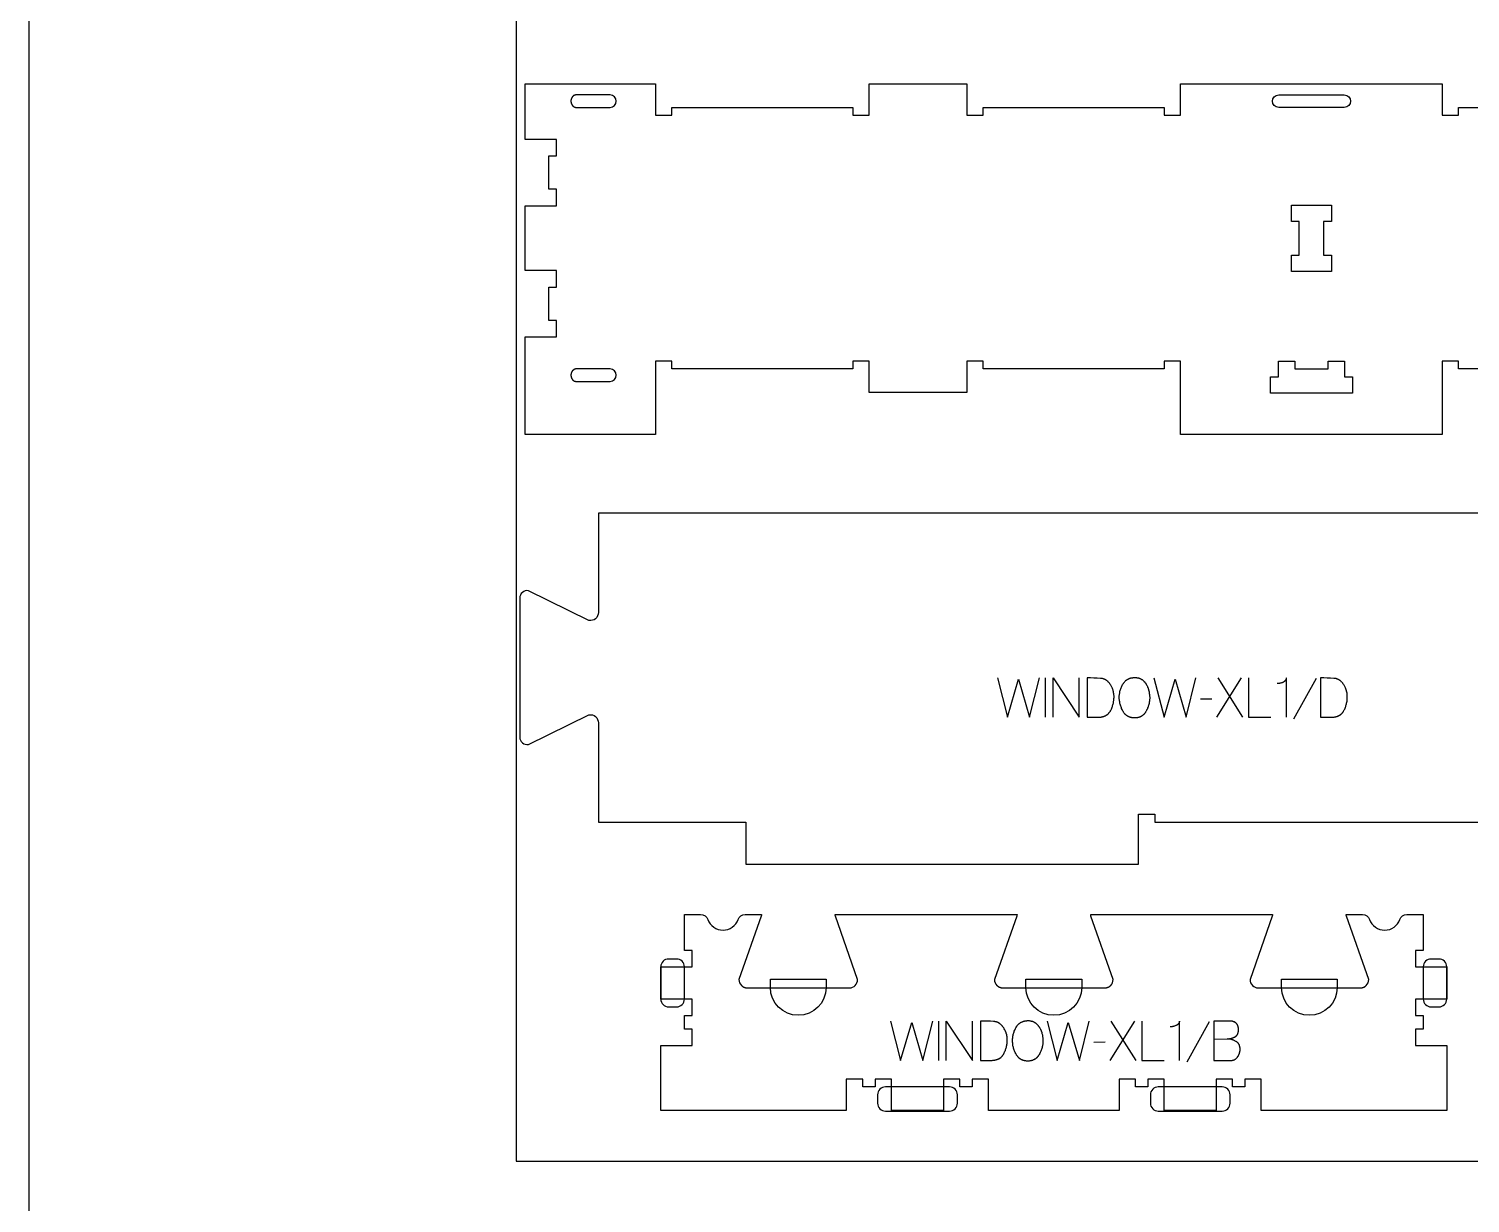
# Model space of a CAD drawing. Extents: x 0 to 4485, y 0 to 8771.
# Drawn here: x 0 to 1099, y 3731 to 4626 of the extents above; entities that cross this region are included whole.
import ezdxf

# ---------------------------------------------------------------- set-up
doc = ezdxf.new("R2010")
doc.units = 0
for name, color, linetype in [('0_SHEET_SPRUCEPLY_2440X122', 1, 'CONTINUOUS'), ('1_ANYTOOL_1MMDEEP_LABELS_S', 2, 'CONTINUOUS'), ('3_ANYTOOL_CUTTHROUGH_INSID', 4, 'CONTINUOUS'), ('4_ANYTOOL_CUTTHROUGH_OUTSI', 5, 'CONTINUOUS'), ('5_ANYTOOL_HALF_MILL_9MM_IN', 3, 'CONTINUOUS'), ('DONOTCUT', 7, 'CONTINUOUS')]:
    doc.layers.add(name, color=color, linetype=linetype)

msp = doc.modelspace()

# ---------------------------------------------------------------- linework, layer by layer
at = {"layer": '0_SHEET_SPRUCEPLY_2440X122'}
msp.add_lwpolyline([(371.7, 4982.6), (371.7, 3762.6), (2811.7, 3762.6), (2811.7, 4982.6)], close=True, dxfattribs=at)
at = {"layer": '1_ANYTOOL_1MMDEEP_LABELS_S', "color": 2}
for points in [[(738.7, 4131), (746.4, 4101), (754.8, 4130.1), (763.3, 4101), (770.8, 4131)], [(775.2, 4131), (775.2, 4101)], [(781.2, 4101), (781.2, 4131), (801.2, 4101), (801.2, 4131)], [(858.1, 4131), (865.8, 4101), (874.2, 4130.1), (882.7, 4101), (890.2, 4131)], [(924.7, 4131), (905.8, 4101)], [(926, 4101), (907, 4131)], [(930.3, 4131), (930.3, 4101), (947.4, 4101)], [(959.1, 4101), (959.1, 4131), (959, 4130.9), (959, 4130.7), (959, 4130.6), (959, 4130.4), (958.9, 4130.3), (958.9, 4130.2), (958.8, 4130), (958.8, 4129.9), (958.7, 4129.8), (958.7, 4129.7), (958.7, 4129.6), (958.6, 4129.5), (958.6, 4129.5), (958.6, 4129.4), (958.5, 4129.4), (958.5, 4129.3), (958.5, 4129.2), (958.4, 4129.2), (958.4, 4129.1), (958.3, 4129.1), (958.3, 4129), (958.3, 4129), (958.2, 4128.9), (958.2, 4128.9), (958.1, 4128.8), (958.1, 4128.8), (958, 4128.7), (958, 4128.7), (958, 4128.6), (957.9, 4128.6), (957.9, 4128.5), (957.8, 4128.5), (957.7, 4128.4), (957.6, 4128.3), (957.5, 4128.2), (957.4, 4128.1), (957.3, 4128), (957.1, 4128), (957, 4127.9), (956.9, 4127.8), (956.7, 4127.8), (956.6, 4127.7), (956.5, 4127.6), (956.2, 4127.5), (955.9, 4127.4), (955.6, 4127.3), (955.3, 4127.2), (955, 4127.1), (954.8, 4127), (954.5, 4127), (954.2, 4126.9), (953.9, 4126.8), (953.7, 4126.8), (953.4, 4126.8), (953.1, 4126.7), (952.9, 4126.7), (952.6, 4126.7), (952.3, 4126.7), (952.1, 4126.7)], [(981.8, 4130.5), (964.6, 4099.7)], [(902.4, 4114.9), (893.6, 4114.8)], [(657.2, 3869.3), (664.9, 3839.3), (673.4, 3868.4), (681.9, 3839.3), (689.4, 3869.3)], [(693.7, 3869.3), (693.7, 3839.3)], [(699.7, 3839.3), (699.7, 3869.3), (719.8, 3839.3), (719.8, 3869.3)], [(776.6, 3869.3), (784.3, 3839.3), (792.8, 3868.4), (801.3, 3839.3), (808.8, 3869.3)], [(843.3, 3869.3), (824.4, 3839.3)], [(844.5, 3839.3), (825.6, 3869.3)], [(848.8, 3869.3), (848.8, 3839.3), (865.9, 3839.3)], [(877.6, 3839.3), (877.6, 3869.4), (877.6, 3869.2), (877.6, 3869.1), (877.6, 3868.9), (877.5, 3868.8), (877.5, 3868.7), (877.4, 3868.5), (877.4, 3868.4), (877.4, 3868.3), (877.3, 3868.1), (877.2, 3868), (877.2, 3867.9), (877.2, 3867.9), (877.2, 3867.8), (877.1, 3867.8), (877.1, 3867.7), (877.1, 3867.6), (877, 3867.6), (877, 3867.5), (876.9, 3867.5), (876.9, 3867.4), (876.9, 3867.4), (876.8, 3867.3), (876.8, 3867.3), (876.7, 3867.2), (876.7, 3867.2), (876.7, 3867.1), (876.6, 3867.1), (876.6, 3867), (876.5, 3867), (876.5, 3866.9), (876.4, 3866.9), (876.4, 3866.8), (876.3, 3866.7), (876.2, 3866.6), (876, 3866.6), (875.9, 3866.5), (875.8, 3866.4), (875.7, 3866.3), (875.6, 3866.2), (875.4, 3866.2), (875.3, 3866.1), (875.2, 3866), (875, 3866), (874.7, 3865.9), (874.4, 3865.8), (874.2, 3865.7), (873.9, 3865.6), (873.6, 3865.5), (873.3, 3865.4), (873, 3865.3), (872.8, 3865.3), (872.5, 3865.2), (872.2, 3865.2), (872, 3865.1), (871.7, 3865.1), (871.4, 3865.1), (871.2, 3865), (870.9, 3865), (870.6, 3865)], [(900.3, 3868.9), (883.2, 3838.1)], [(903.8, 3855.7), (914.3, 3855.8), (914.7, 3855.8), (915.1, 3855.9), (915.5, 3855.9), (915.9, 3856), (916.3, 3856), (916.6, 3856.1), (917, 3856.2), (917.4, 3856.3), (917.7, 3856.4), (918.1, 3856.5), (918.4, 3856.6), (918.7, 3856.8), (919.1, 3856.9), (919.4, 3857), (919.7, 3857.2), (920, 3857.4), (920.1, 3857.4), (920.2, 3857.5), (920.3, 3857.5), (920.3, 3857.5), (920.4, 3857.6), (920.5, 3857.6), (920.6, 3857.7), (920.6, 3857.8), (920.7, 3857.8), (920.8, 3857.9), (920.8, 3857.9), (920.9, 3858), (921, 3858), (921, 3858.1), (921.1, 3858.2), (921.1, 3858.2), (921.2, 3858.3), (921.3, 3858.4), (921.3, 3858.4), (921.4, 3858.5), (921.4, 3858.6), (921.5, 3858.6), (921.5, 3858.7), (921.6, 3858.8), (921.6, 3858.9), (921.7, 3858.9), (921.7, 3859), (921.8, 3859.1), (921.8, 3859.2), (921.8, 3859.3), (921.9, 3859.3), (921.9, 3859.4), (922, 3859.5), (922, 3859.6), (922.1, 3859.8), (922.1, 3860), (922.2, 3860.2), (922.3, 3860.3), (922.3, 3860.6), (922.3, 3860.8), (922.4, 3861), (922.4, 3861.2), (922.5, 3861.4), (922.5, 3861.6), (922.5, 3861.9), (922.5, 3862.1), (922.5, 3862.4), (922.5, 3862.6), (922.5, 3862.9), (922.5, 3863.3), (922.5, 3863.5), (922.5, 3863.7), (922.5, 3863.8), (922.5, 3864), (922.5, 3864.2), (922.4, 3864.4), (922.4, 3864.6), (922.4, 3864.7), (922.3, 3864.9), (922.3, 3865.1), (922.3, 3865.2), (922.2, 3865.4), (922.2, 3865.6), (922.1, 3865.7), (922.1, 3865.9), (922, 3866), (922, 3866.1), (921.9, 3866.3), (921.8, 3866.4), (921.8, 3866.6), (921.7, 3866.7), (921.6, 3866.8), (921.5, 3866.9), (921.4, 3867.1), (921.4, 3867.2), (921.3, 3867.3), (921.2, 3867.4), (921.1, 3867.5), (921, 3867.6), (920.9, 3867.7), (920.8, 3867.8), (920.7, 3867.9), (920.5, 3868), (920.4, 3868.1), (920.3, 3868.2), (920.2, 3868.3), (920.1, 3868.4), (919.9, 3868.4), (919.8, 3868.5), (919.7, 3868.6), (919.5, 3868.7), (919.4, 3868.7), (919.2, 3868.8), (919.1, 3868.8), (918.9, 3868.9), (918.8, 3868.9), (918.6, 3869), (918.5, 3869), (918.3, 3869.1), (918.1, 3869.1), (918, 3869.2), (917.8, 3869.2), (917.6, 3869.2), (917.4, 3869.2), (917.2, 3869.3), (917.1, 3869.3), (916.9, 3869.3), (916.7, 3869.3), (916.3, 3869.3), (915.9, 3869.3), (903.8, 3869.3)], [(903.8, 3869.3), (903.8, 3839.3), (913.5, 3839.3), (916, 3839.3), (916.2, 3839.3), (916.4, 3839.3), (916.7, 3839.3), (916.9, 3839.3), (917.1, 3839.3), (917.3, 3839.3), (917.5, 3839.3), (917.7, 3839.4), (917.9, 3839.4), (918.1, 3839.5), (918.3, 3839.5), (918.5, 3839.6), (918.7, 3839.6), (918.9, 3839.7), (919.1, 3839.8), (919.3, 3839.8), (919.5, 3839.9), (919.6, 3840), (919.8, 3840.1), (920, 3840.2), (920.1, 3840.3), (920.3, 3840.4), (920.5, 3840.5), (920.6, 3840.7), (920.8, 3840.8), (920.9, 3840.9), (921.1, 3841.1), (921.2, 3841.2), (921.4, 3841.4), (921.5, 3841.5), (921.6, 3841.7), (921.8, 3841.9), (921.9, 3842), (922, 3842.2), (922.1, 3842.4), (922.2, 3842.5), (922.4, 3842.7), (922.5, 3842.9), (922.6, 3843.1), (922.7, 3843.3), (922.8, 3843.4), (922.9, 3843.6), (922.9, 3843.8), (923, 3844), (923.1, 3844.2), (923.2, 3844.3), (923.2, 3844.5), (923.3, 3844.7), (923.4, 3844.9), (923.4, 3845.1), (923.5, 3845.3), (923.5, 3845.5), (923.6, 3845.7), (923.6, 3845.9), (923.7, 3846.1), (923.7, 3846.3), (923.7, 3846.5), (923.8, 3846.7), (923.8, 3846.9), (923.8, 3847.1), (923.8, 3847.3), (923.8, 3847.5), (923.8, 3847.7), (923.8, 3847.9), (923.8, 3848.1), (923.8, 3848.4), (923.8, 3848.6), (923.8, 3848.9), (923.8, 3849.1), (923.7, 3849.3), (923.7, 3849.5), (923.7, 3849.8), (923.6, 3850), (923.5, 3850.2), (923.5, 3850.4), (923.4, 3850.6), (923.4, 3850.8), (923.3, 3851), (923.2, 3851.2), (923.1, 3851.4), (923.1, 3851.5), (923, 3851.6), (923, 3851.6), (922.9, 3851.7), (922.9, 3851.8), (922.8, 3851.9), (922.8, 3852), (922.7, 3852.1), (922.6, 3852.2), (922.6, 3852.2), (922.5, 3852.3), (922.5, 3852.4), (922.4, 3852.5), (922.3, 3852.5), (922.3, 3852.6), (922.2, 3852.7), (922.1, 3852.8), (922.1, 3852.8), (922, 3852.9), (921.9, 3853), (921.8, 3853), (921.8, 3853.1), (921.6, 3853.2), (921.4, 3853.4), (921.3, 3853.5), (921.1, 3853.6), (920.9, 3853.7), (920.6, 3853.9), (920.2, 3854.1), (919.8, 3854.3), (919.4, 3854.5), (919, 3854.7), (918.6, 3854.9), (918.2, 3855), (917.8, 3855.1), (917.4, 3855.3), (917, 3855.4), (916.5, 3855.5), (916.1, 3855.6), (915.7, 3855.6), (915.2, 3855.7), (914.8, 3855.8), (914.3, 3855.8)], [(821, 3853.2), (812.2, 3853.1)]]:
    msp.add_lwpolyline(points, dxfattribs=at)
for points in [[(807.3, 4131), (807.3, 4101), (815.8, 4101.1), (816.2, 4101.1), (816.6, 4101.1), (817, 4101.1), (817.4, 4101.2), (817.8, 4101.2), (818.1, 4101.3), (818.5, 4101.3), (818.9, 4101.4), (819.2, 4101.5), (819.6, 4101.6), (819.9, 4101.7), (820.2, 4101.8), (820.5, 4101.9), (820.7, 4102), (820.8, 4102.1), (821, 4102.2), (821.1, 4102.2), (821.3, 4102.3), (821.4, 4102.4), (821.6, 4102.5), (821.7, 4102.5), (821.9, 4102.6), (822, 4102.7), (822.1, 4102.8), (822.3, 4102.9), (822.4, 4103), (822.5, 4103.1), (822.7, 4103.2), (822.8, 4103.3), (822.9, 4103.4), (823, 4103.5), (823.1, 4103.6), (823.3, 4103.7), (823.4, 4103.8), (823.5, 4103.9), (823.6, 4104), (823.7, 4104.2), (823.8, 4104.3), (823.9, 4104.4), (824, 4104.5), (824.1, 4104.7), (824.2, 4104.8), (824.3, 4104.9), (824.4, 4105.1), (824.5, 4105.2), (824.7, 4105.5), (824.9, 4105.8), (825.1, 4106.1), (825.4, 4106.7), (825.7, 4107.3), (825.9, 4108), (826.2, 4108.6), (826.4, 4109.2), (826.6, 4109.9), (826.8, 4110.5), (827, 4111.2), (827.2, 4111.9), (827.3, 4112.5), (827.4, 4113.2), (827.5, 4113.9), (827.6, 4114.6), (827.6, 4115.3), (827.7, 4116), (827.7, 4116.7), (827.7, 4117.3), (827.6, 4117.9), (827.6, 4118.5), (827.5, 4119), (827.4, 4119.6), (827.4, 4119.9), (827.3, 4120.2), (827.3, 4120.5), (827.2, 4120.7), (827.1, 4121), (827, 4121.3), (827, 4121.6), (826.9, 4121.8), (826.8, 4122.1), (826.7, 4122.4), (826.6, 4122.6), (826.5, 4122.9), (826.4, 4123.2), (826.3, 4123.4), (826, 4124), (825.8, 4124.5), (825.5, 4125), (825.2, 4125.5), (825, 4125.8), (824.8, 4126.1), (824.6, 4126.4), (824.4, 4126.7), (824.2, 4126.9), (824, 4127.2), (823.7, 4127.5), (823.5, 4127.7), (823.3, 4127.9), (823.1, 4128.2), (822.9, 4128.4), (822.6, 4128.6), (822.4, 4128.8), (822.1, 4129), (821.9, 4129.1), (821.7, 4129.3), (821.4, 4129.5), (821.2, 4129.6), (820.9, 4129.7), (820.6, 4129.9), (820.4, 4130), (820.1, 4130.1), (819.8, 4130.2), (819.6, 4130.3), (819.3, 4130.4), (819, 4130.5), (818.7, 4130.5), (818.5, 4130.6), (818.2, 4130.6), (817.9, 4130.7), (817.6, 4130.7), (817.3, 4130.7), (814.8, 4130.8), (812.4, 4130.9), (809.8, 4131)], [(843.7, 4131.3), (844.1, 4131.3), (844.5, 4131.3), (844.8, 4131.3), (845.2, 4131.2), (845.4, 4131.2), (845.5, 4131.2), (845.7, 4131.2), (845.9, 4131.1), (846, 4131.1), (846.2, 4131.1), (846.4, 4131), (846.5, 4131), (846.7, 4130.9), (846.8, 4130.9), (847, 4130.8), (847.1, 4130.8), (847.3, 4130.7), (847.4, 4130.6), (847.6, 4130.6), (847.7, 4130.5), (847.9, 4130.4), (848, 4130.4), (848.2, 4130.3), (848.3, 4130.2), (848.4, 4130.1), (848.6, 4130), (848.7, 4129.9), (848.8, 4129.9), (849.1, 4129.7), (849.4, 4129.5), (849.6, 4129.3), (849.8, 4129.1), (850.1, 4128.9), (850.3, 4128.6), (850.5, 4128.4), (850.8, 4128.2), (851, 4127.9), (851.2, 4127.7), (851.4, 4127.4), (851.6, 4127.2), (851.8, 4126.9), (851.9, 4126.7), (852.1, 4126.4), (852.3, 4126.1), (852.5, 4125.8), (852.6, 4125.5), (852.8, 4125.2), (852.9, 4124.9), (853.1, 4124.6), (853.2, 4124.3), (853.3, 4124), (853.5, 4123.7), (853.6, 4123.4), (853.7, 4123.1), (853.8, 4122.8), (853.9, 4122.4), (854, 4122.1), (854.1, 4121.8), (854.2, 4121.4), (854.3, 4121.1), (854.4, 4120.4), (854.5, 4119.7), (854.6, 4119.1), (854.7, 4118.4), (854.8, 4117.7), (854.8, 4117.1), (854.9, 4116.5), (854.9, 4115.8), (854.9, 4115.2), (854.8, 4114.5), (854.8, 4113.9), (854.7, 4113.3), (854.6, 4112.6), (854.5, 4112), (854.4, 4111.4), (854.2, 4110.7), (854, 4110.1), (853.8, 4109.4), (853.6, 4108.8), (853.3, 4108.2), (853.1, 4107.5), (852.8, 4106.9), (852.5, 4106.3), (852.1, 4105.6), (851.9, 4105.3), (851.8, 4105), (851.6, 4104.7), (851.4, 4104.4), (851.2, 4104.2), (851, 4103.9), (850.8, 4103.6), (850.5, 4103.4), (850.4, 4103.3), (850.3, 4103.2), (850.2, 4103), (850.1, 4102.9), (850, 4102.8), (849.8, 4102.7), (849.7, 4102.6), (849.6, 4102.5), (849.5, 4102.4), (849.3, 4102.3), (849.2, 4102.2), (849.1, 4102.1), (849, 4102), (848.8, 4102), (848.7, 4101.9), (848.6, 4101.8), (848.4, 4101.7), (848.3, 4101.6), (848.1, 4101.6), (848, 4101.5), (847.9, 4101.4), (847.7, 4101.4), (847.6, 4101.3), (847.4, 4101.2), (847.3, 4101.2), (847.1, 4101.1), (847, 4101.1), (846.8, 4101), (846.5, 4100.9), (846.2, 4100.8), (845.8, 4100.8), (845.5, 4100.7), (845.2, 4100.6), (844.8, 4100.6), (844.5, 4100.6), (844.1, 4100.5), (843.8, 4100.5), (843.4, 4100.5), (843, 4100.5), (842.6, 4100.5), (842.3, 4100.6), (841.9, 4100.6), (841.6, 4100.6), (841.2, 4100.7), (840.9, 4100.8), (840.5, 4100.8), (840.2, 4100.9), (839.9, 4101), (839.7, 4101.1), (839.6, 4101.1), (839.4, 4101.2), (839.2, 4101.3), (839.1, 4101.3), (838.9, 4101.4), (838.8, 4101.4), (838.6, 4101.5), (838.5, 4101.6), (838.4, 4101.7), (838.2, 4101.7), (838.1, 4101.8), (837.9, 4101.9), (837.8, 4102), (837.7, 4102.1), (837.5, 4102.2), (837.4, 4102.3), (837.3, 4102.3), (837.1, 4102.4), (837, 4102.5), (836.9, 4102.6), (836.8, 4102.8), (836.6, 4102.9), (836.5, 4103), (836.4, 4103.1), (836.3, 4103.2), (836.2, 4103.3), (836.1, 4103.4), (835.9, 4103.6), (835.8, 4103.7), (835.6, 4103.9), (835.4, 4104.2), (835.2, 4104.5), (835, 4104.8), (834.8, 4105.1), (834.6, 4105.4), (834.5, 4105.7), (834.1, 4106.4), (833.8, 4107), (833.5, 4107.7), (833.3, 4108.3), (833, 4109), (832.8, 4109.6), (832.6, 4110.3), (832.4, 4110.9), (832.2, 4111.6), (832.1, 4112.2), (832, 4112.9), (831.9, 4113.5), (831.8, 4114.2), (831.7, 4114.8), (831.7, 4115.5), (831.7, 4116.1), (831.7, 4116.8), (831.7, 4117.5), (831.8, 4118.2), (831.9, 4118.9), (832, 4119.5), (832.1, 4120.2), (832.2, 4120.9), (832.4, 4121.5), (832.6, 4122.2), (832.8, 4122.8), (833.1, 4123.4), (833.3, 4124.1), (833.6, 4124.7), (833.9, 4125.3), (834.2, 4125.9), (834.6, 4126.5), (834.8, 4126.8), (835, 4127.1), (835.2, 4127.4), (835.4, 4127.6), (835.6, 4127.9), (835.8, 4128.2), (836, 4128.4), (836.2, 4128.6), (836.4, 4128.7), (836.5, 4128.8), (836.6, 4129), (836.7, 4129.1), (836.8, 4129.2), (837, 4129.3), (837.1, 4129.4), (837.2, 4129.5), (837.4, 4129.5), (837.5, 4129.6), (837.6, 4129.7), (837.8, 4129.8), (837.9, 4129.9), (838, 4130), (838.2, 4130.1), (838.3, 4130.1), (838.5, 4130.2), (838.6, 4130.3), (838.9, 4130.4), (839.2, 4130.5), (839.5, 4130.7), (839.8, 4130.8), (840.2, 4130.9), (840.5, 4131), (840.8, 4131), (841.2, 4131.1), (841.5, 4131.2), (841.9, 4131.2), (842.2, 4131.3), (842.6, 4131.3), (843, 4131.3), (843.4, 4131.3)], [(985.2, 4131), (985.2, 4101), (993.7, 4101.1), (994.2, 4101.1), (994.6, 4101.1), (994.9, 4101.1), (995.3, 4101.2), (995.7, 4101.2), (996.1, 4101.3), (996.5, 4101.3), (996.8, 4101.4), (997.2, 4101.5), (997.5, 4101.6), (997.8, 4101.7), (998.2, 4101.8), (998.5, 4101.9), (998.6, 4102), (998.8, 4102.1), (998.9, 4102.2), (999.1, 4102.2), (999.2, 4102.3), (999.4, 4102.4), (999.5, 4102.5), (999.7, 4102.5), (999.8, 4102.6), (999.9, 4102.7), (1000.1, 4102.8), (1000.2, 4102.9), (1000.3, 4103), (1000.5, 4103.1), (1000.6, 4103.2), (1000.7, 4103.3), (1000.8, 4103.4), (1001, 4103.5), (1001.1, 4103.6), (1001.2, 4103.7), (1001.3, 4103.8), (1001.4, 4103.9), (1001.5, 4104), (1001.7, 4104.2), (1001.8, 4104.3), (1001.9, 4104.4), (1002, 4104.5), (1002.1, 4104.7), (1002.2, 4104.8), (1002.3, 4104.9), (1002.4, 4105.1), (1002.5, 4105.2), (1002.7, 4105.5), (1002.8, 4105.8), (1003, 4106.1), (1003.3, 4106.7), (1003.6, 4107.3), (1003.9, 4108), (1004.1, 4108.6), (1004.4, 4109.2), (1004.6, 4109.9), (1004.8, 4110.5), (1005, 4111.2), (1005.1, 4111.9), (1005.2, 4112.5), (1005.4, 4113.2), (1005.4, 4113.9), (1005.5, 4114.6), (1005.6, 4115.3), (1005.6, 4116), (1005.6, 4116.7), (1005.6, 4117.3), (1005.6, 4117.9), (1005.5, 4118.5), (1005.5, 4119), (1005.4, 4119.6), (1005.3, 4119.9), (1005.3, 4120.2), (1005.2, 4120.5), (1005.1, 4120.7), (1005.1, 4121), (1005, 4121.3), (1004.9, 4121.6), (1004.8, 4121.8), (1004.7, 4122.1), (1004.6, 4122.4), (1004.5, 4122.6), (1004.4, 4122.9), (1004.3, 4123.2), (1004.2, 4123.4), (1004, 4124), (1003.7, 4124.5), (1003.4, 4125), (1003.1, 4125.5), (1002.9, 4125.8), (1002.7, 4126.1), (1002.5, 4126.4), (1002.3, 4126.7), (1002.1, 4126.9), (1001.9, 4127.2), (1001.7, 4127.5), (1001.5, 4127.7), (1001.3, 4127.9), (1001, 4128.2), (1000.8, 4128.4), (1000.6, 4128.6), (1000.3, 4128.8), (1000.1, 4129), (999.9, 4129.1), (999.6, 4129.3), (999.4, 4129.5), (999.1, 4129.6), (998.8, 4129.7), (998.6, 4129.9), (998.3, 4130), (998.1, 4130.1), (997.8, 4130.2), (997.5, 4130.3), (997.2, 4130.4), (997, 4130.5), (996.7, 4130.5), (996.4, 4130.6), (996.1, 4130.6), (995.8, 4130.7), (995.5, 4130.7), (995.2, 4130.7), (992.8, 4130.8), (990.3, 4130.9), (987.8, 4131)], [(762.3, 3869.7), (762.7, 3869.7), (763, 3869.7), (763.4, 3869.6), (763.7, 3869.6), (763.9, 3869.6), (764.1, 3869.5), (764.3, 3869.5), (764.4, 3869.5), (764.6, 3869.4), (764.8, 3869.4), (764.9, 3869.4), (765.1, 3869.3), (765.2, 3869.3), (765.4, 3869.2), (765.5, 3869.2), (765.7, 3869.1), (765.9, 3869.1), (766, 3869), (766.2, 3868.9), (766.3, 3868.9), (766.4, 3868.8), (766.6, 3868.7), (766.7, 3868.6), (766.9, 3868.6), (767, 3868.5), (767.1, 3868.4), (767.3, 3868.3), (767.4, 3868.2), (767.7, 3868), (767.9, 3867.8), (768.2, 3867.6), (768.4, 3867.4), (768.6, 3867.2), (768.9, 3867), (769.1, 3866.8), (769.3, 3866.5), (769.5, 3866.3), (769.7, 3866.1), (769.9, 3865.8), (770.1, 3865.5), (770.3, 3865.3), (770.5, 3865), (770.7, 3864.7), (770.9, 3864.5), (771, 3864.2), (771.2, 3863.9), (771.3, 3863.6), (771.5, 3863.3), (771.6, 3863), (771.8, 3862.7), (771.9, 3862.4), (772, 3862.1), (772.1, 3861.8), (772.3, 3861.4), (772.4, 3861.1), (772.5, 3860.8), (772.6, 3860.5), (772.7, 3860.1), (772.7, 3859.8), (772.8, 3859.4), (773, 3858.8), (773.1, 3858.1), (773.2, 3857.4), (773.3, 3856.8), (773.4, 3856.1), (773.4, 3855.5), (773.4, 3854.8), (773.4, 3854.2), (773.4, 3853.5), (773.4, 3852.9), (773.3, 3852.3), (773.3, 3851.6), (773.2, 3851), (773.1, 3850.4), (772.9, 3849.7), (772.8, 3849.1), (772.6, 3848.4), (772.4, 3847.8), (772.1, 3847.2), (771.9, 3846.5), (771.6, 3845.9), (771.3, 3845.3), (771, 3844.6), (770.7, 3844), (770.5, 3843.7), (770.3, 3843.4), (770.1, 3843.1), (769.9, 3842.8), (769.7, 3842.5), (769.5, 3842.2), (769.3, 3842), (769.1, 3841.7), (769, 3841.6), (768.9, 3841.5), (768.8, 3841.4), (768.6, 3841.3), (768.5, 3841.2), (768.4, 3841.1), (768.3, 3841), (768.2, 3840.9), (768, 3840.8), (767.9, 3840.7), (767.8, 3840.6), (767.7, 3840.5), (767.5, 3840.4), (767.4, 3840.3), (767.3, 3840.2), (767.1, 3840.2), (767, 3840.1), (766.8, 3840), (766.7, 3839.9), (766.6, 3839.9), (766.4, 3839.8), (766.3, 3839.7), (766.1, 3839.7), (766, 3839.6), (765.8, 3839.5), (765.7, 3839.5), (765.5, 3839.4), (765.4, 3839.4), (765.1, 3839.3), (764.7, 3839.2), (764.4, 3839.1), (764.1, 3839.1), (763.7, 3839), (763.4, 3839), (763, 3838.9), (762.7, 3838.9), (762.3, 3838.9), (762, 3838.9), (761.6, 3838.9), (761.2, 3838.9), (760.8, 3838.9), (760.5, 3839), (760.1, 3839), (759.8, 3839.1), (759.4, 3839.1), (759.1, 3839.2), (758.8, 3839.3), (758.4, 3839.4), (758.3, 3839.4), (758.1, 3839.5), (758, 3839.5), (757.8, 3839.6), (757.7, 3839.7), (757.5, 3839.7), (757.4, 3839.8), (757.2, 3839.9), (757.1, 3839.9), (756.9, 3840), (756.8, 3840.1), (756.6, 3840.2), (756.5, 3840.3), (756.4, 3840.3), (756.2, 3840.4), (756.1, 3840.5), (756, 3840.6), (755.8, 3840.7), (755.7, 3840.8), (755.6, 3840.9), (755.5, 3841), (755.3, 3841.1), (755.2, 3841.2), (755.1, 3841.3), (755, 3841.4), (754.8, 3841.6), (754.7, 3841.7), (754.6, 3841.8), (754.5, 3841.9), (754.4, 3842), (754.2, 3842.3), (754, 3842.6), (753.8, 3842.8), (753.6, 3843.1), (753.4, 3843.4), (753.2, 3843.7), (753, 3844.1), (752.7, 3844.7), (752.4, 3845.4), (752.1, 3846), (751.8, 3846.7), (751.6, 3847.3), (751.3, 3848), (751.1, 3848.6), (751, 3849.3), (750.8, 3849.9), (750.6, 3850.6), (750.5, 3851.2), (750.4, 3851.9), (750.4, 3852.5), (750.3, 3853.2), (750.3, 3853.8), (750.3, 3854.5), (750.3, 3855.2), (750.3, 3855.9), (750.4, 3856.5), (750.4, 3857.2), (750.5, 3857.9), (750.7, 3858.5), (750.8, 3859.2), (751, 3859.9), (751.2, 3860.5), (751.4, 3861.1), (751.6, 3861.8), (751.9, 3862.4), (752.2, 3863), (752.5, 3863.7), (752.8, 3864.3), (753.2, 3864.9), (753.3, 3865.2), (753.5, 3865.5), (753.7, 3865.7), (753.9, 3866), (754.1, 3866.3), (754.4, 3866.5), (754.6, 3866.7), (754.8, 3867), (754.9, 3867.1), (755, 3867.2), (755.2, 3867.3), (755.3, 3867.4), (755.4, 3867.5), (755.5, 3867.6), (755.7, 3867.7), (755.8, 3867.8), (755.9, 3867.9), (756.1, 3868), (756.2, 3868.1), (756.3, 3868.2), (756.5, 3868.2), (756.6, 3868.3), (756.7, 3868.4), (756.9, 3868.5), (757, 3868.6), (757.2, 3868.6), (757.5, 3868.8), (757.8, 3868.9), (758.1, 3869), (758.4, 3869.1), (758.7, 3869.2), (759.1, 3869.3), (759.4, 3869.4), (759.7, 3869.5), (760.1, 3869.5), (760.4, 3869.6), (760.8, 3869.6), (761.2, 3869.6), (761.5, 3869.7), (761.9, 3869.7)], [(725.8, 3869.3), (725.8, 3839.3), (734.4, 3839.4), (734.8, 3839.4), (735.2, 3839.5), (735.6, 3839.5), (736, 3839.5), (736.3, 3839.6), (736.7, 3839.6), (737.1, 3839.7), (737.4, 3839.8), (737.8, 3839.9), (738.1, 3840), (738.5, 3840.1), (738.8, 3840.2), (739.1, 3840.3), (739.2, 3840.4), (739.4, 3840.4), (739.6, 3840.5), (739.7, 3840.6), (739.9, 3840.7), (740, 3840.7), (740.1, 3840.8), (740.3, 3840.9), (740.4, 3841), (740.6, 3841.1), (740.7, 3841.2), (740.8, 3841.2), (741, 3841.3), (741.1, 3841.4), (741.2, 3841.5), (741.3, 3841.6), (741.5, 3841.7), (741.6, 3841.8), (741.7, 3841.9), (741.8, 3842.1), (741.9, 3842.2), (742.1, 3842.3), (742.2, 3842.4), (742.3, 3842.5), (742.4, 3842.6), (742.5, 3842.8), (742.6, 3842.9), (742.7, 3843), (742.8, 3843.2), (742.9, 3843.3), (743, 3843.4), (743.1, 3843.6), (743.3, 3843.9), (743.5, 3844.1), (743.6, 3844.4), (743.9, 3845.1), (744.2, 3845.7), (744.5, 3846.3), (744.8, 3847), (745, 3847.6), (745.2, 3848.2), (745.4, 3848.9), (745.6, 3849.6), (745.7, 3850.2), (745.9, 3850.9), (746, 3851.6), (746.1, 3852.3), (746.1, 3852.9), (746.2, 3853.6), (746.2, 3854.3), (746.2, 3855), (746.2, 3855.6), (746.2, 3856.2), (746.1, 3856.8), (746.1, 3857.4), (746, 3858), (745.9, 3858.2), (745.9, 3858.5), (745.8, 3858.8), (745.8, 3859.1), (745.7, 3859.4), (745.6, 3859.6), (745.5, 3859.9), (745.4, 3860.2), (745.4, 3860.5), (745.3, 3860.7), (745.2, 3861), (745.1, 3861.3), (744.9, 3861.5), (744.8, 3861.8), (744.6, 3862.3), (744.3, 3862.8), (744, 3863.4), (743.7, 3863.9), (743.6, 3864.2), (743.4, 3864.5), (743.2, 3864.8), (742.9, 3865), (742.7, 3865.3), (742.5, 3865.6), (742.3, 3865.8), (742.1, 3866.1), (741.9, 3866.3), (741.6, 3866.5), (741.4, 3866.7), (741.2, 3866.9), (741, 3867.1), (740.7, 3867.3), (740.5, 3867.5), (740.2, 3867.6), (740, 3867.8), (739.7, 3868), (739.5, 3868.1), (739.2, 3868.2), (738.9, 3868.3), (738.7, 3868.5), (738.4, 3868.6), (738.1, 3868.7), (737.9, 3868.7), (737.6, 3868.8), (737.3, 3868.9), (737, 3868.9), (736.7, 3869), (736.4, 3869), (736.1, 3869), (735.8, 3869.1), (733.4, 3869.2), (730.9, 3869.3), (728.4, 3869.3)]]:
    msp.add_lwpolyline(points, close=True, dxfattribs=at)
at = {"layer": '3_ANYTOOL_CUTTHROUGH_INSID', "color": 4}
for points in [[(443.3, 4575.6), (417.5, 4575.6), (417.4, 4575.6), (417.3, 4575.6), (417.2, 4575.6), (417.1, 4575.6), (417, 4575.6), (416.9, 4575.5), (416.8, 4575.5), (416.7, 4575.5), (416.6, 4575.5), (416.5, 4575.4), (416.4, 4575.4), (416.3, 4575.4), (416.2, 4575.4), (416.1, 4575.3), (416.1, 4575.3), (416, 4575.2), (415.9, 4575.2), (415.8, 4575.1), (415.7, 4575.1), (415.6, 4575), (415.5, 4575), (415.4, 4574.9), (415.3, 4574.8), (415.2, 4574.8), (415.1, 4574.7), (415.1, 4574.6), (415, 4574.6), (414.9, 4574.5), (414.8, 4574.4), (414.8, 4574.3), (414.7, 4574.2), (414.6, 4574.1), (414.5, 4574.1), (414.5, 4574), (414.4, 4573.9), (414.3, 4573.8), (414.3, 4573.7), (414.2, 4573.6), (414.2, 4573.5), (414.1, 4573.4), (414.1, 4573.3), (414, 4573.2), (414, 4573.1), (413.9, 4573), (413.9, 4572.9), (413.8, 4572.8), (413.8, 4572.7), (413.8, 4572.6), (413.7, 4572.4), (413.7, 4572.3), (413.7, 4572.2), (413.6, 4572.1), (413.6, 4572), (413.6, 4571.9), (413.6, 4571.8), (413.6, 4571.7), (413.5, 4571.6), (413.5, 4571.5), (413.5, 4571.4), (413.5, 4571.3), (413.5, 4571.2), (413.5, 4571), (413.5, 4570.9), (413.5, 4570.8), (413.5, 4570.7), (413.5, 4570.6), (413.5, 4570.5), (413.5, 4570.4), (413.5, 4570.3), (413.5, 4570.2), (413.5, 4570.1), (413.6, 4570), (413.6, 4569.9), (413.6, 4569.8), (413.6, 4569.7), (413.6, 4569.5), (413.7, 4569.4), (413.7, 4569.3), (413.7, 4569.2), (413.8, 4569.1), (413.8, 4569), (413.8, 4568.9), (413.9, 4568.8), (413.9, 4568.7), (414, 4568.6), (414, 4568.5), (414.1, 4568.4), (414.1, 4568.3), (414.2, 4568.2), (414.2, 4568.1), (414.3, 4568), (414.3, 4567.9), (414.4, 4567.8), (414.5, 4567.7), (414.5, 4567.6), (414.6, 4567.5), (414.7, 4567.4), (414.8, 4567.4), (414.8, 4567.3), (414.9, 4567.2), (415, 4567.1), (415.1, 4567), (415.1, 4567), (415.2, 4566.9), (415.3, 4566.8), (415.4, 4566.8), (415.5, 4566.7), (415.6, 4566.6), (415.7, 4566.6), (415.8, 4566.5), (415.9, 4566.5), (416, 4566.4), (416.1, 4566.4), (416.1, 4566.4), (416.2, 4566.3), (416.3, 4566.3), (416.4, 4566.3), (416.5, 4566.2), (416.6, 4566.2), (416.7, 4566.2), (416.8, 4566.2), (416.9, 4566.1), (417, 4566.1), (417.1, 4566.1), (417.2, 4566.1), (417.3, 4566.1), (417.4, 4566.1), (417.5, 4566.1), (443.3, 4566.1, 1)], [(953.3, 4575.6), (1003.3, 4575.6, -1), (1003.3, 4566.1), (953.3, 4566.1, -1)], [(443.3, 4357.1, 1), (443.3, 4366.6), (417.5, 4366.6), (417.4, 4366.6), (417.3, 4366.6), (417.2, 4366.6), (417.1, 4366.6), (417, 4366.6), (416.9, 4366.5), (416.8, 4366.5), (416.7, 4366.5), (416.6, 4366.5), (416.5, 4366.4), (416.4, 4366.4), (416.3, 4366.4), (416.2, 4366.4), (416.1, 4366.3), (416.1, 4366.3), (416, 4366.2), (415.9, 4366.2), (415.8, 4366.1), (415.7, 4366.1), (415.6, 4366), (415.5, 4366), (415.4, 4365.9), (415.3, 4365.8), (415.2, 4365.8), (415.1, 4365.7), (415.1, 4365.6), (415, 4365.6), (414.9, 4365.5), (414.8, 4365.4), (414.8, 4365.3), (414.7, 4365.2), (414.6, 4365.1), (414.5, 4365.1), (414.5, 4365), (414.4, 4364.9), (414.3, 4364.8), (414.3, 4364.7), (414.2, 4364.6), (414.2, 4364.5), (414.1, 4364.4), (414.1, 4364.3), (414, 4364.2), (414, 4364.1), (413.9, 4364), (413.9, 4363.9), (413.8, 4363.8), (413.8, 4363.7), (413.8, 4363.6), (413.7, 4363.4), (413.7, 4363.3), (413.7, 4363.2), (413.6, 4363.1), (413.6, 4363), (413.6, 4362.9), (413.6, 4362.8), (413.6, 4362.7), (413.5, 4362.6), (413.5, 4362.5), (413.5, 4362.4), (413.5, 4362.3), (413.5, 4362.2), (413.5, 4362), (413.5, 4361.9), (413.5, 4361.8), (413.5, 4361.7), (413.5, 4361.6), (413.5, 4361.5), (413.5, 4361.4), (413.5, 4361.3), (413.5, 4361.2), (413.5, 4361.1), (413.6, 4361), (413.6, 4360.9), (413.6, 4360.8), (413.6, 4360.7), (413.6, 4360.5), (413.7, 4360.4), (413.7, 4360.3), (413.7, 4360.2), (413.8, 4360.1), (413.8, 4360), (413.8, 4359.9), (413.9, 4359.8), (413.9, 4359.7), (414, 4359.6), (414, 4359.5), (414.1, 4359.4), (414.1, 4359.3), (414.2, 4359.2), (414.2, 4359.1), (414.3, 4359), (414.3, 4358.9), (414.4, 4358.8), (414.5, 4358.7), (414.5, 4358.6), (414.6, 4358.5), (414.7, 4358.4), (414.8, 4358.4), (414.8, 4358.3), (414.9, 4358.2), (415, 4358.1), (415.1, 4358), (415.1, 4358), (415.2, 4357.9), (415.3, 4357.8), (415.4, 4357.8), (415.5, 4357.7), (415.6, 4357.6), (415.7, 4357.6), (415.8, 4357.5), (415.9, 4357.5), (416, 4357.4), (416.1, 4357.4), (416.1, 4357.4), (416.2, 4357.3), (416.3, 4357.3), (416.4, 4357.3), (416.5, 4357.2), (416.6, 4357.2), (416.7, 4357.2), (416.8, 4357.2), (416.9, 4357.1), (417, 4357.1), (417.1, 4357.1), (417.2, 4357.1), (417.3, 4357.1), (417.4, 4357.1), (417.5, 4357.1)]]:
    msp.add_lwpolyline(points, format="xyb", close=True, dxfattribs=at)
for points in [[(969, 4453.5), (969, 4479), (963, 4479), (963, 4491.5), (993.5, 4491.5), (993.5, 4479), (987.5, 4479), (987.5, 4453.5), (993.5, 4453.5), (993.5, 4441), (963, 4441), (963, 4453.5)], [(991, 4366.6), (991, 4372.6), (1003.5, 4372.6), (1003.5, 4360.6), (1009.5, 4360.6), (1009.5, 4348.1), (947, 4348.1), (947, 4360.6), (953, 4360.6), (953, 4372.6), (965.5, 4372.6), (965.5, 4366.6)]]:
    msp.add_lwpolyline(points, close=True, dxfattribs=at)
at = {"layer": '4_ANYTOOL_CUTTHROUGH_OUTSI', "color": 5}
msp.add_lwpolyline([(1228.5, 4366.6), (1090.5, 4366.6), (1090.5, 4366.6), (1090.5, 4372.3), (1090.5, 4372.6), (1078, 4372.6), (1078, 4372.3), (1078, 4316.6), (878.5, 4316.6), (878.5, 4372.3), (878.5, 4372.6), (866, 4372.6), (866, 4366.6), (728, 4366.6), (728, 4372.6), (715.5, 4372.6), (715.5, 4348.6), (641, 4348.6), (641, 4372.6), (628.5, 4372.6), (628.5, 4366.6), (490.5, 4366.6), (490.5, 4372.6), (478, 4372.6), (478, 4372.3), (478, 4316.6), (378.5, 4316.6), (378.5, 4391.1), (402.5, 4391.1), (402.5, 4391.3), (402.5, 4403.3), (402.5, 4403.6), (396.5, 4403.6), (396.5, 4429.1), (402.5, 4429.1), (402.5, 4429.3), (402.5, 4441.3), (402.5, 4441.6), (378.5, 4441.6), (378.5, 4491.1), (402.5, 4491.1), (402.5, 4491.3), (402.5, 4503.3), (402.5, 4503.6), (396.5, 4503.6), (396.5, 4529.1), (402.5, 4529.1), (402.5, 4529.3), (402.5, 4541.3), (402.5, 4541.6), (378.5, 4541.6), (378.5, 4584.1), (478, 4584.1), (478, 4560.3), (478, 4560.1), (490.5, 4560.1), (490.5, 4566.1), (628.5, 4566.1), (628.5, 4560.1), (641, 4560.1), (641, 4584.1), (715.5, 4584.1), (715.5, 4560.3), (715.5, 4560.1), (728, 4560.1), (728, 4566.1), (866, 4566.1), (866, 4560.1), (878.5, 4560.1), (878.5, 4560.3), (878.5, 4584.1), (1078, 4584.1), (1078, 4560.3), (1078, 4560.1), (1090.5, 4560.1), (1090.5, 4566.1), (1128.3, 4566.1)], dxfattribs=at)
msp.add_lwpolyline([(1146.4, 4256.6), (846.7, 4256.6), (546.7, 4256.6), (434.4, 4256.6), (434.4, 4180.9), (434.4, 4180.9, -0.463455), (427.2, 4174.8), (427.1, 4174.8), (427.1, 4174.8), (381.1, 4197.5), (381.1, 4197.5, 0.461531), (374.4, 4191.8), (374.4, 4085.9, 0.461531), (381.1, 4080.3), (427.1, 4102.9), (427.1, 4102.9), (427.2, 4102.9), (427.2, 4102.9, -0.463455), (434.4, 4096.8), (434.4, 4021.1), (546.7, 4021.1), (546.9, 4021.1), (546.9, 3989.1), (846.4, 3989.1), (846.4, 4027.1), (858.9, 4027.1), (858.9, 4021.1), (1134.4, 4021.1)], format="xyb", dxfattribs=at)
msp.add_lwpolyline([(512.4, 3950.7, -0.317837), (517.9, 3946.9, 0.707107), (541, 3946.9, -0.317837), (546.4, 3950.7), (558.8, 3950.7, -0.061485), (558.6, 3949.3), (541.6, 3901), (541.6, 3901), (541.6, 3901, 0.198912), (543.5, 3896.6), (543.6, 3896.5), (543.7, 3896.4), (543.8, 3896.3), (543.9, 3896.2), (544, 3896.1), (544.2, 3896), (544.3, 3895.9), (544.4, 3895.8), (544.5, 3895.7), (544.7, 3895.6), (544.8, 3895.5), (544.9, 3895.5), (545.1, 3895.4), (545.2, 3895.3), (545.4, 3895.3), (545.5, 3895.2), (545.6, 3895.1), (545.8, 3895.1), (545.9, 3895), (546.1, 3895), (546.2, 3895), (546.4, 3894.9), (546.5, 3894.9), (546.7, 3894.8), (546.8, 3894.8), (547, 3894.8), (547.1, 3894.8), (547.3, 3894.8), (547.4, 3894.7), (547.6, 3894.7), (547.7, 3894.7), (547.9, 3894.7), (625.9, 3894.7, 0.414214), (632.1, 3901), (632.1, 3901), (632.1, 3901.1), (615.2, 3949.3), (615.2, 3949.3, -0.061485), (615, 3950.7), (753.7, 3950.7, -0.061485), (753.5, 3949.3), (736.5, 3901), (736.5, 3901), (736.5, 3901, 0.198912), (738.4, 3896.6), (738.5, 3896.5), (738.6, 3896.4), (738.7, 3896.3), (738.8, 3896.2), (738.9, 3896.1), (739.1, 3896), (739.2, 3895.9), (739.3, 3895.8), (739.4, 3895.7), (739.6, 3895.6), (739.7, 3895.5), (739.8, 3895.5), (740, 3895.4), (740.1, 3895.3), (740.3, 3895.3), (740.4, 3895.2), (740.5, 3895.1), (740.7, 3895.1), (740.8, 3895), (741, 3895), (741.1, 3895), (741.3, 3894.9), (741.4, 3894.9), (741.6, 3894.8), (741.7, 3894.8), (741.9, 3894.8), (742, 3894.8), (742.2, 3894.8), (742.3, 3894.7), (742.5, 3894.7), (742.6, 3894.7), (742.8, 3894.7), (820.8, 3894.7), (820.9, 3894.7), (821.1, 3894.7), (821.2, 3894.7), (821.4, 3894.8), (821.5, 3894.8), (821.7, 3894.8), (821.8, 3894.8), (822, 3894.8), (822.1, 3894.9), (822.3, 3894.9), (822.4, 3895), (822.6, 3895), (822.7, 3895), (822.9, 3895.1), (823, 3895.1), (823.2, 3895.2), (823.3, 3895.3), (823.5, 3895.3), (823.6, 3895.4), (823.7, 3895.5), (823.9, 3895.5), (824, 3895.6), (824.1, 3895.7), (824.3, 3895.8), (824.4, 3895.9), (824.5, 3896), (824.6, 3896.1), (824.8, 3896.2), (824.9, 3896.3), (825, 3896.4), (825.1, 3896.5), (825.2, 3896.6, 0.198912), (827, 3901), (827, 3901), (827, 3901.1), (810.1, 3949.3), (810.1, 3949.3, -0.061485), (809.9, 3950.7), (948.6, 3950.7, -0.061485), (948.4, 3949.3), (931.4, 3901), (931.4, 3901), (931.4, 3901, 0.414214), (937.7, 3894.7), (1015.7, 3894.7), (1015.8, 3894.7), (1016, 3894.7), (1016.1, 3894.7), (1016.3, 3894.8), (1016.4, 3894.8), (1016.6, 3894.8), (1016.7, 3894.8), (1016.9, 3894.8), (1017, 3894.9), (1017.2, 3894.9), (1017.3, 3895), (1017.5, 3895), (1017.6, 3895), (1017.8, 3895.1), (1017.9, 3895.1), (1018.1, 3895.2), (1018.2, 3895.3), (1018.4, 3895.3), (1018.5, 3895.4), (1018.6, 3895.5), (1018.8, 3895.5), (1018.9, 3895.6), (1019, 3895.7), (1019.2, 3895.8), (1019.3, 3895.9), (1019.4, 3896), (1019.5, 3896.1), (1019.7, 3896.2), (1019.8, 3896.3), (1019.9, 3896.4), (1020, 3896.5), (1020.1, 3896.6, 0.198912), (1021.9, 3901), (1021.9, 3901), (1021.9, 3901.1), (1005, 3949.3), (1005, 3949.3, -0.061485), (1004.8, 3950.7), (1017.2, 3950.7, -0.317837), (1022.6, 3946.9, 0.317837), (1034.2, 3938.7, 0.317837), (1045.7, 3946.9, -0.317837), (1051.1, 3950.7), (1063.5, 3950.7), (1063.5, 3923.2), (1057.5, 3923.2), (1057.5, 3910.7), (1081.5, 3910.7), (1081.5, 3886.2), (1057.5, 3886.2), (1057.5, 3873.7), (1063.5, 3873.7), (1063.5, 3863.2), (1057.5, 3863.2), (1057.5, 3850.7), (1081.5, 3850.7), (1081.5, 3801.2), (940, 3801.2), (940, 3825.2), (927.5, 3825.2), (927.5, 3819.2), (918, 3819.2), (918, 3825.2), (905.5, 3825.2), (905.5, 3801.2), (866, 3801.2), (866, 3825.2), (853.5, 3825.2), (853.5, 3819.2), (844, 3819.2), (844, 3825.2), (831.5, 3825.2), (831.5, 3801.2), (732, 3801.2), (732, 3825.2), (719.5, 3825.2), (719.5, 3819.2), (710, 3819.2), (710, 3825.2), (697.5, 3825.2), (697.5, 3801.2), (658, 3801.2), (658, 3825.2), (645.5, 3825.2), (645.5, 3819.2), (636, 3819.2), (636, 3825.2), (623.5, 3825.2), (623.5, 3801.2), (482, 3801.2), (482, 3850.7), (506, 3850.7), (506, 3863.2), (500, 3863.2), (500, 3873.7), (506, 3873.7), (506, 3886.2), (482, 3886.2), (482, 3910.7), (506, 3910.7), (506, 3923.2), (500, 3923.2), (500, 3950.7), (512.4, 3950.7)], format="xyb", close=True, dxfattribs=at)
at = {"layer": '5_ANYTOOL_HALF_MILL_9MM_IN'}
for points in [[(488, 3916.7, 0.414214), (482, 3910.7), (482, 3886.2, 0.414214), (488, 3880.2), (494, 3880.2, 0.414214), (500, 3886.2), (500, 3910.7, 0.414214), (494, 3916.7)], [(1069.5, 3916.7, 0.414214), (1063.5, 3910.7), (1063.5, 3886.2, 0.414214), (1069.5, 3880.2), (1075.5, 3880.2, 0.414214), (1081.5, 3886.2), (1081.5, 3910.7, 0.414214), (1075.5, 3916.7)], [(608.1, 3895, -1), (565.6, 3895), (565.6, 3895.2), (565.6, 3901.2), (608.1, 3901.2), (608.1, 3895.2), (608.1, 3895)], [(803, 3895, -1), (760.5, 3895), (760.5, 3895.2), (760.5, 3901.2), (803, 3901.2), (803, 3895.2), (803, 3895)], [(997.9, 3895, -1), (955.4, 3895), (955.4, 3895.2), (955.4, 3901.2), (997.9, 3901.2), (997.9, 3895.2), (997.9, 3895)], [(653.4, 3819.2, 0.414214), (647.4, 3813.2), (647.4, 3806.7, 0.414214), (653.4, 3800.7), (702.2, 3800.7, 0.414214), (708.2, 3806.7), (708.2, 3813.2, 0.414214), (702.2, 3819.2)], [(861.4, 3819.2, 0.414214), (855.4, 3813.2), (855.4, 3806.7, 0.414214), (861.4, 3800.7), (910.2, 3800.7, 0.414214), (916.2, 3806.7), (916.2, 3813.2, 0.414214), (910.2, 3819.2)]]:
    msp.add_lwpolyline(points, format="xyb", close=True, dxfattribs=at)
at = {"layer": 'DONOTCUT'}
msp.add_lwpolyline([(0, 0), (3183.4, 0), (3183.4, 5593.4), (0, 5593.4)], close=True, dxfattribs=at)

doc.saveas('drawing.dxf')
